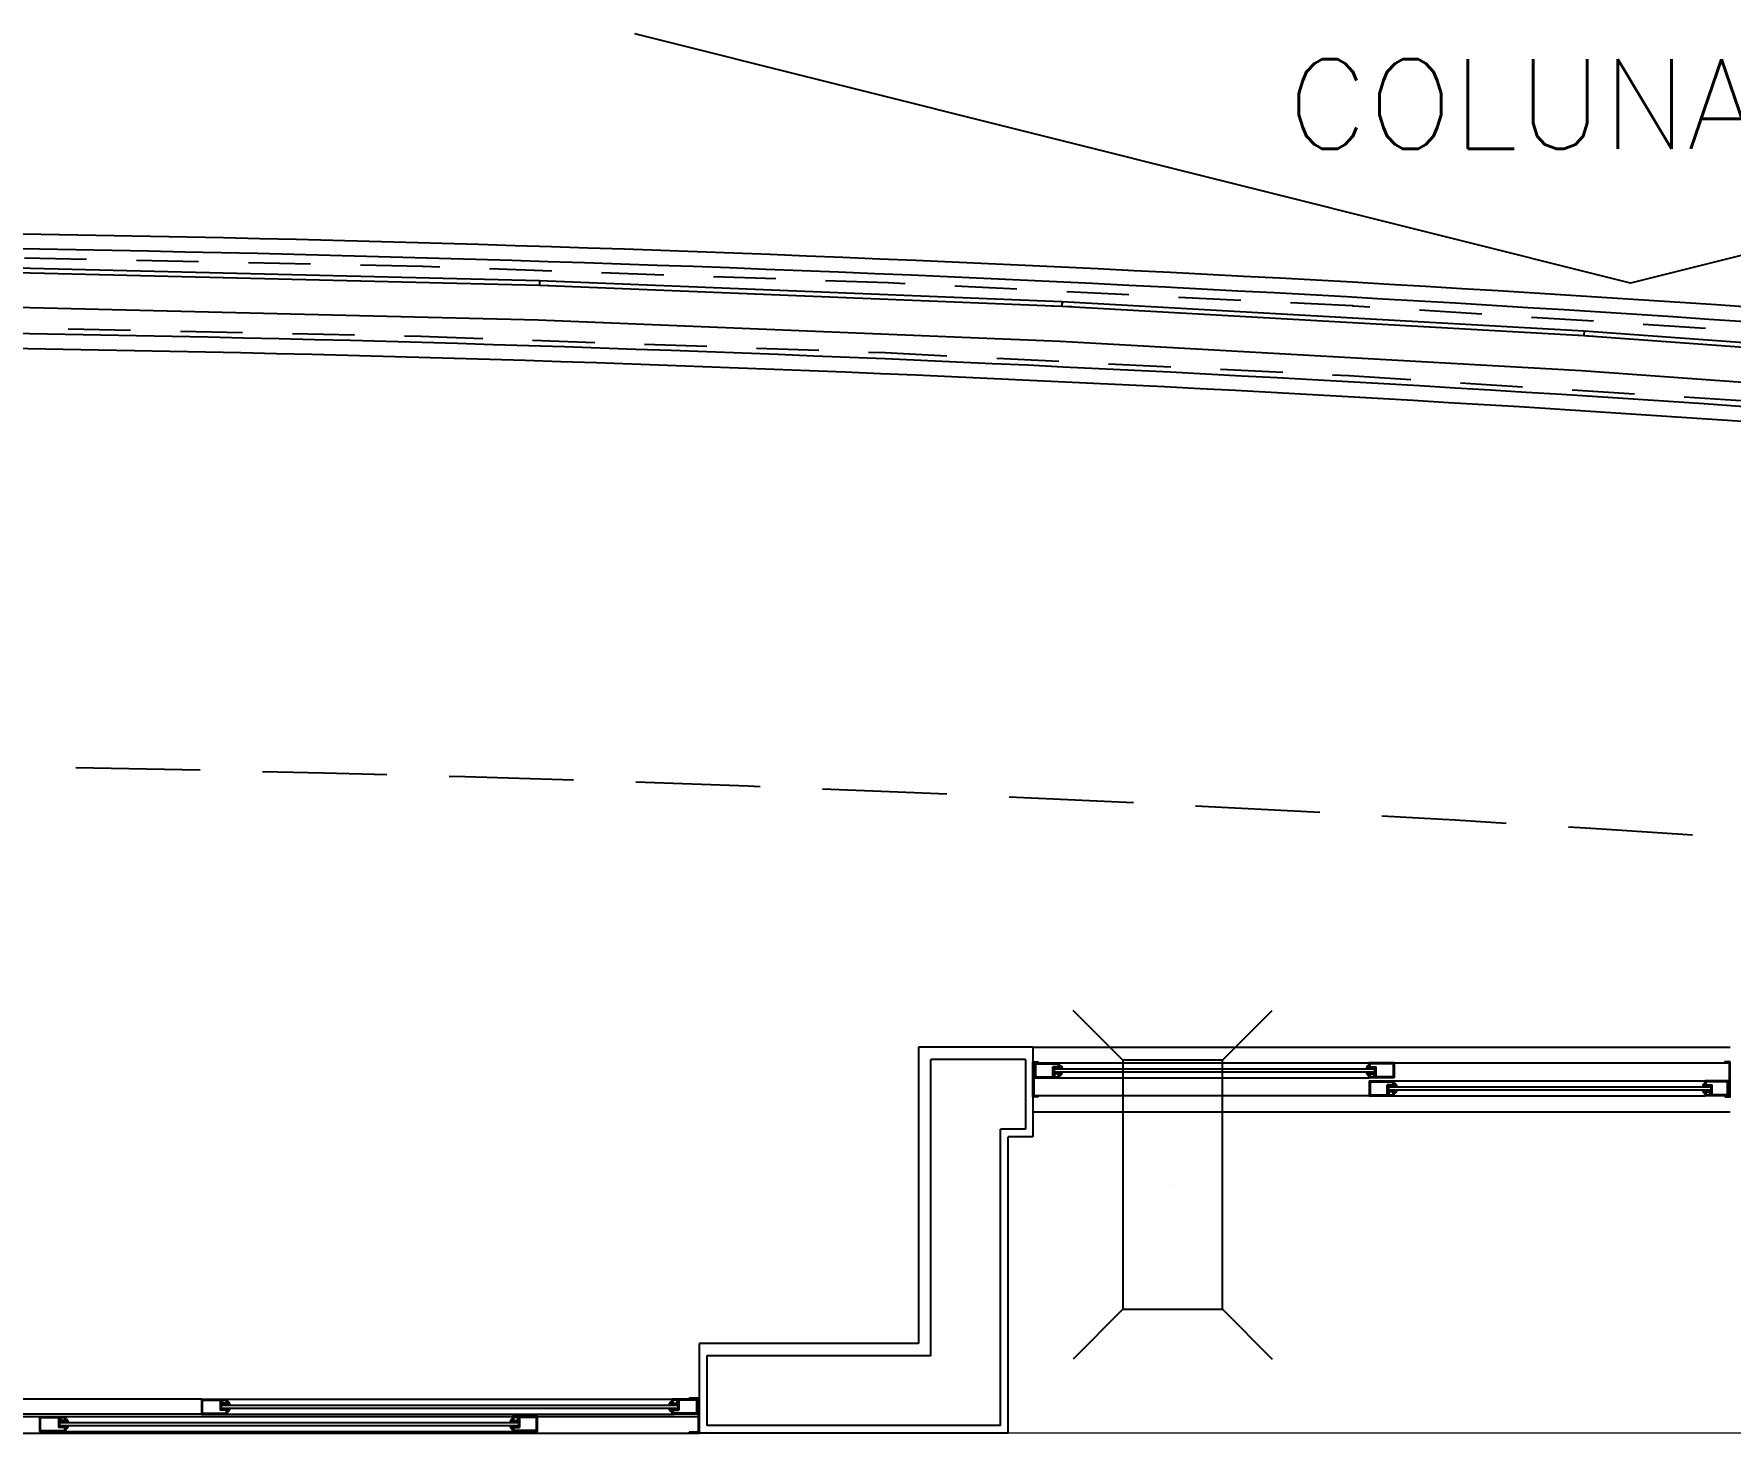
# Model space of a CAD drawing. Header units: millimetres. Extents: x 188.6 to 263.2, y 40.1 to 120.1.
# Drawn here: x 213.39 to 216.796, y 96.06 to 98.869 of the extents above; entities that cross this region are included whole.
import ezdxf

# ---------------------------------------------------------------- set-up
doc = ezdxf.new("R2010")
doc.units = ezdxf.units.MM
doc.set_wipeout_variables(frame=1)
doc.linetypes.add('_XREF_APTOS 603 E 604$0$HIDDEN', pattern=[0.375, 0.25, -0.125])
doc.linetypes.add('HIDDEN2', pattern=[0.1875, 0.125, -0.0625])
for name, color, linetype in [('_XREF_APTOS 603 E 604$0$A-MC-ALVENARIA', 8, 'Continuous'), ('_XREF_APTOS 603 E 604$0$C-MC-COTAS', 8, 'Continuous'), ('_XREF_APTOS 603 E 604$0$L-MC-LAYOUT MOLHADO', 8, 'Continuous'), ('_XREF_APTOS 603 E 604$0$P-MC-PROJEÇÃO', 8, '_XREF_APTOS 603 E 604$0$HIDDEN'), ('_XREF_APTOS 603 E 604$0$R-MC-REBOCO', 8, 'Continuous'), ('_XREF_APTOS 603 E 604$0$XREF-TIPO$0$E-MC-ESQUADRIAS', 8, 'Continuous'), ('ARQ', 8, 'Continuous'), ('ESTR-PILARES', 11, 'Continuous'), ('ESTR-VIGAS', 11, 'HIDDEN2'), ('ESTRUTURA', 7, 'Continuous')]:
    doc.layers.add(name, color=color, linetype=linetype)
doc.layers.add('_XREF_APTOS 603 E 604$0$L-MC-LAYOUT', color=8, linetype='Continuous', lineweight=5)
doc.styles.add('MC-ROMANS', font='romans')

# ---------------------------------------------------------------- blocks, each defined once
blk = doc.blocks.new('COBERTURA_29-09-2016')
at = {"layer": 'ESTR-PILARES', "linetype": 'Continuous'}
for p, q in [((8.9, 10.43), (8.8, 10.53)), ((9.1, 10.43), (9.2, 10.53)), ((9, 10.18), (9, 10.18)), ((8.9, 9.93), (8.8, 9.83)), ((9.1, 9.93), (9.2, 9.83))]:
    blk.add_line(p, q, dxfattribs=at)
blk.add_lwpolyline([(8.9, 9.93), (9.1, 9.93), (9.1, 10.43), (8.9, 10.43), (8.9, 9.93)], dxfattribs=at)
at = {"layer": 'ESTR-VIGAS'}
for points in [[(7.4937, 12.0234), (6.5601, 12.0432)], [(7.4947, 12.0233), (7.4937, 12.0234)], [(8.4278, 11.9903), (7.4947, 12.0233)], [(8.4288, 11.9903), (8.4278, 11.9903)], [(9.3614, 11.9441), (8.4288, 11.9903)], [(9.3624, 11.944), (9.3614, 11.9441)], [(10.2943, 11.8847), (9.3624, 11.944)], [(6.5572, 11.9032), (7.4907, 11.8834)], [(7.4897, 11.8834), (8.4229, 11.8504)], [(7.4897, 11.8834), (7.4907, 11.8834)], [(8.4219, 11.8505), (9.3545, 11.8043)], [(8.4219, 11.8505), (8.4229, 11.8504)], [(9.3535, 11.8043), (10.2854, 11.745)], [(9.3535, 11.8043), (9.3545, 11.8043)]]:
    blk.add_lwpolyline(points, dxfattribs=at)
blk = doc.blocks.new('_XREF_APTOS 603 E 604$0$XREF-TIPO$0$A$C23913CE5-flat-1-flat-2')
at = {"layer": 'ARQ'}
for p, q in [((-1.397, -0.003), (-1.3465, -0.003)), ((-1.397, -0.003), (-1.397, -0.033)), ((-1.397, -0.033), (-0.725, -0.033)), ((-1.397, -0.033), (-1.3585, -0.033)), ((-1.395, -0.005), (-1.395, -0.031)), ((-1.395, -0.005), (-1.3485, -0.005)), ((-1.395, -0.031), (-1.3605, -0.031)), ((-1.3485, -0.011), (-1.3605, -0.011)), ((-1.3605, -0.031), (-1.3605, -0.011)), ((-1.3465, -0.013), (-1.3585, -0.013)), ((-1.3585, -0.033), (-1.3585, -0.013)), ((-1.3465, -0.023), (-1.3585, -0.023)), ((-1.3575, -0.015), (-0.714, -0.015)), ((-1.3575, -0.015), (-1.3575, -0.021)), ((-1.3575, -0.021), (-0.714, -0.021)), ((-1.3565, -0.031), (-1.3565, -0.025)), ((-1.3485, -0.025), (-1.3565, -0.025)), ((-1.3565, -0.031), (-1.3485, -0.031)), ((-1.3485, -0.011), (-1.3485, -0.005)), ((-1.3485, -0.031), (-1.3485, -0.025)), ((-1.3465, -0.003), (-0.725, -0.003)), ((-1.3465, -0.013), (-1.3465, -0.003)), ((-1.3465, -0.033), (-1.3465, -0.023)), ((-0.675, -0.003), (-0.725, -0.003)), ((-0.725, -0.013), (-0.725, -0.003)), ((-0.725, -0.013), (-0.713, -0.013)), ((-0.725, -0.023), (-0.713, -0.023)), ((-0.725, -0.033), (-0.725, -0.023)), ((-0.675, -0.033), (-0.725, -0.033)), ((-0.677, -0.005), (-0.723, -0.005)), ((-0.723, -0.011), (-0.723, -0.005)), ((-0.723, -0.011), (-0.711, -0.011)), ((-0.723, -0.025), (-0.715, -0.025)), ((-0.723, -0.031), (-0.723, -0.025)), ((-0.715, -0.031), (-0.723, -0.031)), ((-0.715, -0.031), (-0.715, -0.025)), ((-0.714, -0.015), (-0.714, -0.021)), ((-0.713, -0.033), (-0.713, -0.013)), ((-0.711, -0.031), (-0.711, -0.011)), ((-0.677, -0.031), (-0.711, -0.031)), ((-0.677, -0.005), (-0.677, -0.031)), ((-0.675, -0.003), (-0.0022, -0.003)), ((-0.675, -0.003), (-0.675, -0.033)), ((-0.725, -0.039), (-0.675, -0.039)), ((-0.725, -0.039), (-0.725, -0.069)), ((-0.723, -0.041), (-0.677, -0.041)), ((-0.723, -0.041), (-0.723, -0.067)), ((-0.723, -0.067), (-0.689, -0.067)), ((-0.677, -0.047), (-0.689, -0.047)), ((-0.689, -0.067), (-0.689, -0.047)), ((-0.687, -0.069), (-0.687, -0.049)), ((-0.675, -0.049), (-0.687, -0.049)), ((-0.675, -0.059), (-0.687, -0.059)), ((-0.686, -0.051), (-0.039, -0.051)), ((-0.686, -0.051), (-0.686, -0.057)), ((-0.686, -0.057), (-0.039, -0.057)), ((-0.685, -0.067), (-0.685, -0.061)), ((-0.677, -0.061), (-0.685, -0.061)), ((-0.685, -0.067), (-0.677, -0.067)), ((-0.677, -0.047), (-0.677, -0.041)), ((-0.677, -0.067), (-0.677, -0.061)), ((-0.675, -0.039), (-0.05, -0.039)), ((-0.675, -0.049), (-0.675, -0.039)), ((-0.675, -0.069), (-0.675, -0.059)), ((-0.003, -0.039), (-0.05, -0.039)), ((-0.05, -0.049), (-0.05, -0.039)), ((-0.05, -0.049), (-0.038, -0.049)), ((-0.05, -0.069), (-0.05, -0.059)), ((-0.05, -0.059), (-0.038, -0.059)), ((-0.005, -0.041), (-0.048, -0.041)), ((-0.048, -0.047), (-0.048, -0.041)), ((-0.048, -0.047), (-0.036, -0.047)), ((-0.048, -0.067), (-0.048, -0.061)), ((-0.048, -0.061), (-0.04, -0.061)), ((-0.04, -0.067), (-0.048, -0.067)), ((-0.04, -0.067), (-0.04, -0.061)), ((-0.039, -0.051), (-0.039, -0.057)), ((-0.038, -0.069), (-0.038, -0.049)), ((-0.036, -0.067), (-0.036, -0.047)), ((-0.005, -0.067), (-0.036, -0.067)), ((-0.005, -0.067), (-0.005, -0.041)), ((-0.003, -0.069), (-0.003, -0.039)), ((-0.725, -0.069), (-1.3982, -0.069)), ((-0.725, -0.069), (-0.675, -0.069)), ((-0.675, -0.069), (-0.05, -0.069)), ((-0.003, -0.069), (-0.05, -0.069))]:
    blk.add_line(p, q, dxfattribs=at)
for points in [[(-1.4002, -0.001), (-1.39, -0.001), (-1.39, -0.003), (-1.3982, -0.003), (-1.3982, -0.069), (-1.3902, -0.069), (-1.3902, -0.071), (-1.4002, -0.071), (-1.4002, -0.001)], [(-0.0002, -0.001), (-0.0104, -0.001), (-0.0104, -0.003), (-0.0022, -0.003), (-0.0022, -0.069), (-0.0102, -0.069), (-0.0102, -0.071), (-0.0002, -0.071), (-0.0002, -0.001)]]:
    blk.add_lwpolyline(points, dxfattribs=at)
for points in [[(-1.3465, -0.0135, 0.414214), (-1.346, -0.013), (-1.346, -0.008, -0.38517), (-1.3415, -0.013), (-1.3415, -0.0145), (-1.358, -0.0145, -1), (-1.358, -0.0135)], [(-1.3465, -0.0225, -0.414214), (-1.346, -0.023), (-1.346, -0.028, 0.38517), (-1.3415, -0.023), (-1.3415, -0.0215), (-1.358, -0.0215, 1), (-1.358, -0.0225)], [(-0.7135, -0.0145, 1), (-0.7135, -0.0135), (-0.725, -0.0135, -0.414214), (-0.7255, -0.013), (-0.7255, -0.008, 0.38517), (-0.73, -0.013), (-0.73, -0.0145)], [(-0.7255, -0.028), (-0.7255, -0.023, -0.414214), (-0.725, -0.0225), (-0.7135, -0.0225, 1), (-0.7135, -0.0215), (-0.73, -0.0215), (-0.73, -0.023, 0.38517)], [(-0.6865, -0.0505, -1), (-0.6865, -0.0495), (-0.675, -0.0495, 0.414214), (-0.6745, -0.049), (-0.6745, -0.044, -0.38517), (-0.67, -0.049), (-0.67, -0.0505)], [(-0.6745, -0.064), (-0.6745, -0.059, 0.414214), (-0.675, -0.0585), (-0.6865, -0.0585, -1), (-0.6865, -0.0575), (-0.67, -0.0575), (-0.67, -0.059, -0.38517)], [(-0.0385, -0.0505, 1), (-0.0385, -0.0495), (-0.05, -0.0495, -0.414214), (-0.0505, -0.049), (-0.0505, -0.044, 0.38517), (-0.055, -0.049), (-0.055, -0.0505)], [(-0.0505, -0.064), (-0.0505, -0.059, -0.414214), (-0.05, -0.0585), (-0.0385, -0.0585, 1), (-0.0385, -0.0575), (-0.055, -0.0575), (-0.055, -0.059, 0.38517)]]:
    blk.add_lwpolyline(points, format="xyb", close=True, dxfattribs=at)
blk = doc.blocks.new('A$C0BE265FA')
at = {"layer": '_XREF_APTOS 603 E 604$0$A-MC-ALVENARIA'}
for p, q in [((3.87, 8.3202), (3.87, 8.9152)), ((4.06, 8.9152, 0.0006), (3.87, 8.9152)), ((4.06, 8.9152), (4.06, 8.7752)), ((4.01, 8.1802), (4.01, 8.7752)), ((4.06, 8.7752, 0.0007), (4.01, 8.7752)), ((3.87, 8.3202), (3.42, 8.3202)), ((4.01, 8.1802), (3.42, 8.1802))]:
    blk.add_line(p, q, dxfattribs=at)
at = {"layer": '_XREF_APTOS 603 E 604$0$L-MC-LAYOUT'}
blk.add_line((5.575, 8.1652), (4.025, 8.1652), dxfattribs=at)
at = {"layer": '_XREF_APTOS 603 E 604$0$P-MC-PROJEÇÃO'}
blk.add_arc((1.0203, -56.9791), 66.4892, 85.900109, 89.819671, dxfattribs=at)
at = {"layer": '_XREF_APTOS 603 E 604$0$R-MC-REBOCO'}
for p, q in [((4.075, 8.9402), (3.845, 8.9401)), ((3.845, 8.9401), (3.845, 8.3452)), ((4.075, 8.9402), (4.075, 8.7602)), ((4.025, 8.1652), (4.025, 8.7602)), ((4.075, 8.7602), (4.025, 8.7602)), ((3.845, 8.3452), (3.405, 8.3452)), ((4.025, 8.1652), (3.405, 8.1652))]:
    blk.add_line(p, q, dxfattribs=at)
at = {"layer": '_XREF_APTOS 603 E 604$0$XREF-TIPO$0$E-MC-ESQUADRIAS'}
for p, q in [((4.075, 8.9402), (5.4752, 8.9402)), ((4.075, 8.8102), (5.4752, 8.8102)), ((3.405, 8.3452), (3.405, 8.1802)), ((3.42, 8.3202), (3.42, 8.1802)), ((3.405, 8.2952), (3.405, 8.1652)), ((2.405, 8.2332), (2.457, 8.2332)), ((2.405, 8.2332), (2.405, 8.2032)), ((2.407, 8.2332), (3.3548, 8.2332)), ((2.407, 8.2312), (2.443, 8.2312)), ((2.407, 8.2052), (2.407, 8.2312)), ((2.443, 8.2312), (2.443, 8.2112)), ((2.455, 8.2112), (2.443, 8.2112)), ((2.445, 8.2332), (2.445, 8.2232)), ((2.457, 8.2232), (2.445, 8.2232)), ((2.445, 8.2232), (2.445, 8.2132)), ((2.445, 8.2212), (3.3618, 8.2212)), ((2.445, 8.2152), (3.3618, 8.2152)), ((2.457, 8.2132), (2.445, 8.2132)), ((2.457, 8.2227), (2.4455, 8.2227)), ((2.462, 8.2217), (2.4455, 8.2217)), ((2.462, 8.2147), (2.4455, 8.2147)), ((2.457, 8.2137), (2.4455, 8.2137)), ((2.447, 8.2312), (2.447, 8.2252)), ((2.447, 8.2312), (2.455, 8.2312)), ((2.455, 8.2252), (2.447, 8.2252)), ((2.455, 8.2312), (2.455, 8.2252)), ((2.455, 8.2112), (2.455, 8.2052)), ((2.457, 8.2332), (2.457, 8.2232)), ((2.457, 8.2132), (2.457, 8.2032)), ((2.4575, 8.2232), (2.4575, 8.2281)), ((2.4575, 8.2132), (2.4575, 8.2082)), ((2.462, 8.2232), (2.462, 8.2217)), ((2.462, 8.2132), (2.462, 8.2147)), ((3.3448, 8.2232), (3.3448, 8.2217)), ((3.3448, 8.2217), (3.3613, 8.2217)), ((3.3448, 8.2132), (3.3448, 8.2147)), ((3.3448, 8.2147), (3.3613, 8.2147)), ((3.3493, 8.2232), (3.3493, 8.2281)), ((3.3493, 8.2132), (3.3493, 8.2082)), ((3.4018, 8.2332), (3.3498, 8.2332)), ((3.3498, 8.2332), (3.3498, 8.2232)), ((3.3498, 8.2232), (3.3618, 8.2232)), ((3.3498, 8.2227), (3.3613, 8.2227)), ((3.3498, 8.2137), (3.3613, 8.2137)), ((3.3498, 8.2132), (3.3618, 8.2132)), ((3.3498, 8.2132), (3.3498, 8.2032)), ((3.3518, 8.2312), (3.3518, 8.2252)), ((3.3598, 8.2312), (3.3518, 8.2312)), ((3.3518, 8.2252), (3.3598, 8.2252)), ((3.3518, 8.2112), (3.3518, 8.2052)), ((3.3518, 8.2112), (3.3638, 8.2112)), ((3.3598, 8.2312), (3.3598, 8.2252)), ((3.3618, 8.2332), (3.3618, 8.2232)), ((3.3618, 8.2232), (3.3618, 8.2132)), ((3.3638, 8.2312), (3.3638, 8.2112)), ((3.3998, 8.2312), (3.3638, 8.2312)), ((3.385, 8.2362), (3.385, 8.2342)), ((3.385, 8.2362), (3.405, 8.2362)), ((3.403, 8.2342), (3.385, 8.2342)), ((3.3998, 8.2052), (3.3998, 8.2312)), ((3.4018, 8.2332), (3.4018, 8.2032)), ((3.403, 8.2342), (3.403, 8.1672)), ((3.405, 8.2362), (3.405, 8.1652)), ((2.0802, 8.1982), (2.1322, 8.1982)), ((2.0802, 8.1982), (2.0802, 8.1682)), ((2.0822, 8.1962), (2.1182, 8.1962)), ((2.0822, 8.1702), (2.0822, 8.1962)), ((2.1182, 8.1962), (2.1182, 8.1762)), ((2.1302, 8.1762), (2.1182, 8.1762)), ((2.1202, 8.1982), (2.1202, 8.1882)), ((2.1322, 8.1882), (2.1202, 8.1882)), ((2.1202, 8.1882), (2.1202, 8.1782)), ((2.1202, 8.1862), (3.0422, 8.1862)), ((2.1202, 8.1802), (3.0422, 8.1802)), ((2.1322, 8.1782), (2.1202, 8.1782)), ((2.1322, 8.1877), (2.1207, 8.1877)), ((2.1372, 8.1867), (2.1207, 8.1867)), ((2.1372, 8.1797), (2.1207, 8.1797)), ((2.1322, 8.1787), (2.1207, 8.1787)), ((2.1222, 8.1962), (2.1222, 8.1902)), ((2.1222, 8.1962), (2.1302, 8.1962)), ((2.1302, 8.1902), (2.1222, 8.1902)), ((2.1302, 8.1962), (2.1302, 8.1902)), ((2.1302, 8.1762), (2.1302, 8.1702)), ((2.1322, 8.1982), (3.0302, 8.1982)), ((2.1322, 8.1982), (2.1322, 8.1882)), ((2.1322, 8.1782), (2.1322, 8.1682)), ((2.1327, 8.1882), (2.1327, 8.1931)), ((2.1327, 8.1782), (2.1327, 8.1732)), ((2.1372, 8.1882), (2.1372, 8.1867)), ((2.1372, 8.1782), (2.1372, 8.1797)), ((2.405, 8.2032), (3.3548, 8.2032)), ((2.405, 8.2032), (2.457, 8.2032)), ((2.407, 8.2052), (2.455, 8.2052)), ((2.407, 8.2032), (2.407, 8.2032)), ((3.0252, 8.1882), (3.0252, 8.1867)), ((3.0252, 8.1867), (3.0417, 8.1867)), ((3.0252, 8.1797), (3.0417, 8.1797)), ((3.0252, 8.1782), (3.0252, 8.1797)), ((3.0297, 8.1882), (3.0297, 8.1931)), ((3.0297, 8.1782), (3.0297, 8.1732)), ((3.0802, 8.1982), (3.0302, 8.1982)), ((3.0302, 8.1982), (3.0302, 8.1882)), ((3.0302, 8.1882), (3.0422, 8.1882)), ((3.0302, 8.1877), (3.0417, 8.1877)), ((3.0302, 8.1787), (3.0417, 8.1787)), ((3.0302, 8.1782), (3.0302, 8.1682)), ((3.0302, 8.1782), (3.0422, 8.1782)), ((3.0402, 8.1962), (3.0322, 8.1962)), ((3.0322, 8.1962), (3.0322, 8.1902)), ((3.0322, 8.1902), (3.0402, 8.1902)), ((3.0322, 8.1762), (3.0442, 8.1762)), ((3.0322, 8.1762), (3.0322, 8.1702)), ((3.0402, 8.1962), (3.0402, 8.1902)), ((3.0422, 8.1982), (3.0422, 8.1882)), ((3.0422, 8.1882), (3.0422, 8.1782)), ((3.0782, 8.1962), (3.0442, 8.1962)), ((3.0442, 8.1962), (3.0442, 8.1762)), ((3.0782, 8.1872), (3.0782, 8.1962)), ((3.0782, 8.1702), (3.0782, 8.1872)), ((3.0782, 8.1872), (3.0782, 8.1872)), ((3.0802, 8.1852), (3.0802, 8.1982)), ((3.0802, 8.1702), (3.0802, 8.1852)), ((3.0802, 8.1852), (3.0802, 8.1852)), ((3.4018, 8.2032), (3.3498, 8.2032)), ((3.3998, 8.2052), (3.3518, 8.2052)), ((3.3998, 8.2032), (3.3998, 8.2032)), ((2.0802, 8.1682), (2.1322, 8.1682)), ((2.0822, 8.1702), (2.1302, 8.1702)), ((2.0822, 8.1682), (2.0822, 8.1682)), ((2.1322, 8.1682), (3.0302, 8.1682)), ((3.0802, 8.1682), (3.0302, 8.1682)), ((3.0782, 8.1702), (3.0322, 8.1702)), ((3.0802, 8.1682), (3.0802, 8.1702)), ((3.0802, 8.1702), (3.0802, 8.1702)), ((3.385, 8.1652), (3.385, 8.1672)), ((3.4028, 8.1672), (3.385, 8.1672)), ((3.385, 8.1652), (3.4048, 8.1652))]:
    blk.add_line(p, q, dxfattribs=at)
for centre, radius, start, end in [((2.4455, 8.2222), 0.0005, 90, 270), ((2.4455, 8.2142), 0.0005, 90, 270), ((2.457, 8.2232), 0.0005, 270, 0), ((2.457, 8.2132), 0.0005, 0, 90), ((2.457, 8.2232), 0.005, 0, 84.2608), ((2.457, 8.2132), 0.005, 275.7392, 0), ((3.3498, 8.2232), 0.005, 95.7392, 180), ((3.3498, 8.2132), 0.005, 180, 264.2608), ((3.3498, 8.2232), 0.0005, 180, 270), ((3.3498, 8.2132), 0.0005, 90, 180), ((3.3613, 8.2222), 0.0005, 270, 90), ((3.3613, 8.2142), 0.0005, 270, 90), ((2.1207, 8.1872), 0.0005, 90, 270), ((2.1207, 8.1792), 0.0005, 90, 270), ((2.1322, 8.1882), 0.0005, 270, 0), ((2.1322, 8.1782), 0.0005, 0, 90), ((2.1322, 8.1882), 0.005, 0, 84.2608), ((2.1322, 8.1782), 0.005, 275.7392, 0), ((3.0302, 8.1882), 0.005, 95.7392, 180), ((3.0302, 8.1782), 0.005, 180, 264.2608), ((3.0302, 8.1882), 0.0005, 180, 270), ((3.0302, 8.1782), 0.0005, 90, 180), ((3.0417, 8.1872), 0.0005, 270, 90), ((3.0417, 8.1792), 0.0005, 270, 90)]:
    blk.add_arc(centre, radius, start, end, dxfattribs=at)
at = {"layer": 'ARQ'}
for p, q in [((2.405, 8.2332), (1.407, 8.2332)), ((2.405, 8.2032), (1.407, 8.2032)), ((1.407, 8.1982), (3.403, 8.1982)), ((1.389, 8.1652), (3.385, 8.1652))]:
    blk.add_line(p, q, dxfattribs=at)
at = {"layer": '_XREF_APTOS 603 E 604$0$C-MC-COTAS'}
blk.add_blockref('_XREF_APTOS 603 E 604$0$XREF-TIPO$0$A$C23913CE5-flat-1-flat-2', (5.4752, 8.9112), dxfattribs=at)
at = {"layer": 'ARQ', "insert": (4.5862, 10.7432), "char_height": 0.18, "attachment_point": 7, "style": 'MC-ROMANS'}
blk.add_mtext('\\A1;COLUNA 4', dxfattribs=at)
blk.add_wipeout([(2.033, 10.4247), (3.0816, 10.3991), (3.0838, 10.4691), (2.0341, 10.4946)]).dxf.layer = '_XREF_APTOS 603 E 604$0$L-MC-LAYOUT MOLHADO'
blk.add_wipeout([(3.0816, 10.3991), (4.1296, 10.3568), (4.133, 10.4267), (3.0838, 10.4691)]).dxf.layer = '_XREF_APTOS 603 E 604$0$L-MC-LAYOUT MOLHADO'
for points in [[(3.0838, 10.4691), (3.1038, 10.4683), (3.1038, 10.4684)], [(4.1296, 10.3568), (5.1768, 10.2978), (5.1813, 10.3677), (4.133, 10.4267)]]:
    blk.add_wipeout(points).dxf.layer = '_XREF_APTOS 603 E 604$0$L-MC-LAYOUT MOLHADO'
for points in [[(3.0638, 10.4697), (3.0638, 10.4696), (3.0838, 10.4691)], [(4.113, 10.4277), (4.113, 10.4275), (4.133, 10.4267)], [(5.1768, 10.2978), (6.223, 10.2221), (6.2286, 10.2919), (5.1813, 10.3677)]]:
    blk.add_wipeout(points).dxf.layer = '_XREF_APTOS 603 E 604$0$L-MC-LAYOUT MOLHADO'
for points in [[(4.133, 10.4267), (4.1529, 10.4256), (4.1529, 10.4258)], [(5.1613, 10.369), (5.1613, 10.3688), (5.1813, 10.3677)]]:
    blk.add_wipeout(points).dxf.layer = '_XREF_APTOS 603 E 604$0$L-MC-LAYOUT MOLHADO'
blk.add_wipeout([(5.1813, 10.3677), (5.2013, 10.3662), (5.2013, 10.3664)]).dxf.layer = '_XREF_APTOS 603 E 604$0$L-MC-LAYOUT MOLHADO'
blk.add_wipeout([(5.1813, 10.3677), (5.2013, 10.3664), (5.2013, 10.3662), (6.2086, 10.2934), (6.2086, 10.2935), (6.2286, 10.2919), (6.2293, 10.3019), (5.182, 10.3777)]).dxf.layer = '_XREF_APTOS 603 E 604$0$L-MC-LAYOUT MOLHADO'
at = {"layer": '_XREF_APTOS 603 E 604$0$L-MC-LAYOUT MOLHADO', "flags": 128}
blk.add_lwpolyline([(5.2013, 10.3662), (5.2013, 10.3664)], dxfattribs=at)
at = {"layer": '_XREF_APTOS 603 E 604$0$L-MC-LAYOUT MOLHADO'}
blk.add_arc((0.9835, -55.6323), 65.9829, 82.062732, 89.998714, dxfattribs=at)
blk.add_wipeout([(4.133, 10.4267), (4.1529, 10.4258), (4.1529, 10.4256), (5.1613, 10.3688), (5.1613, 10.369), (5.1813, 10.3677), (5.1819, 10.3777), (4.1335, 10.4367)]).dxf.layer = '_XREF_APTOS 603 E 604$0$L-MC-LAYOUT MOLHADO'
at = {"layer": '_XREF_APTOS 603 E 604$0$L-MC-LAYOUT MOLHADO', "flags": 128}
for points in [[(4.1529, 10.4256), (4.1529, 10.4258)], [(5.1613, 10.369), (5.1613, 10.3688)], [(5.2013, 10.3664), (5.1613, 10.369)], [(5.1819, 10.3777), (5.1813, 10.3677)], [(5.182, 10.3777), (5.1813, 10.3677)], [(5.182, 10.3777), (6.2293, 10.3019)]]:
    blk.add_lwpolyline(points, dxfattribs=at)
at = {"layer": '_XREF_APTOS 603 E 604$0$L-MC-LAYOUT MOLHADO'}
blk.add_arc((0.9835, -55.6323), 66.0129, 82.040085, 89.998714, dxfattribs=at)
blk.add_wipeout([(3.0838, 10.4691), (3.1038, 10.4684), (3.1038, 10.4683), (4.113, 10.4275), (4.113, 10.4277), (4.133, 10.4267), (4.1334, 10.4367), (3.0842, 10.4791)]).dxf.layer = '_XREF_APTOS 603 E 604$0$L-MC-LAYOUT MOLHADO'
at = {"layer": '_XREF_APTOS 603 E 604$0$L-MC-LAYOUT MOLHADO', "flags": 128}
for points in [[(3.1038, 10.4683), (3.1038, 10.4684)], [(10.1679, 9.7845), (9.3523, 9.8951), (8.311, 10.0208), (7.2678, 10.1298), (6.223, 10.2221), (5.1768, 10.2978), (4.1296, 10.3568), (3.0816, 10.3991), (2.033, 10.4247), (0.9841, 10.4335), (-0.0647, 10.4256), (-1.1133, 10.401), (-2.1614, 10.3596), (-3.2087, 10.3015), (-4.2549, 10.2268), (-5.2998, 10.1353), (-6.3431, 10.0273), (-7.3845, 9.9025), (-8.2002, 9.7927)], [(4.113, 10.4277), (4.113, 10.4275)], [(4.1529, 10.4258), (4.113, 10.4277)], [(4.1334, 10.4367), (4.133, 10.4267)], [(4.1335, 10.4367), (4.133, 10.4267)], [(4.1335, 10.4367), (5.1819, 10.3777)]]:
    blk.add_lwpolyline(points, dxfattribs=at)
at = {"layer": 'ARQ'}
blk.add_lwpolyline([(7.2754, 10.9738), (5.2754, 10.4738), (3.2754, 10.9738)], dxfattribs=at)
blk.add_lwpolyline([(7.2754, 10.9738), (5.2754, 10.4738), (3.2754, 10.9738)], dxfattribs=at)
blk.add_wipeout([(2.0341, 10.4946), (2.0541, 10.4943), (2.0541, 10.4942), (3.0638, 10.4696), (3.0638, 10.4697), (3.0838, 10.4691), (3.0841, 10.4791), (2.0344, 10.5046)]).dxf.layer = '_XREF_APTOS 603 E 604$0$L-MC-LAYOUT MOLHADO'
at = {"layer": '_XREF_APTOS 603 E 604$0$L-MC-LAYOUT MOLHADO', "flags": 128}
for points in [[(10.2379, 9.8457), (9.3612, 9.9646), (8.3188, 10.0903), (7.2745, 10.1995), (6.2286, 10.2919), (5.1813, 10.3677), (4.133, 10.4267), (3.0838, 10.4691), (2.0341, 10.4946), (0.9842, 10.5035), (-0.0658, 10.4956), (-1.1155, 10.4709), (-2.1647, 10.4295), (-3.2131, 10.3714), (-4.2604, 10.2966), (-5.3064, 10.205), (-6.3508, 10.0968), (-7.3934, 9.972), (-8.2702, 9.8539)], [(2.0344, 10.5046), (3.0841, 10.4791)], [(3.0638, 10.4697), (3.0638, 10.4696)], [(3.1038, 10.4684), (3.0638, 10.4697)], [(3.0841, 10.4791), (3.0838, 10.4691)], [(3.0842, 10.4791), (3.0838, 10.4691)], [(3.0842, 10.4791), (4.1334, 10.4367)]]:
    blk.add_lwpolyline(points, dxfattribs=at)
at = {"layer": '_XREF_APTOS 603 E 604$0$L-MC-LAYOUT MOLHADO'}
for radius, start in [(66.2129, 81.889498), (66.1829, 81.912042)]:
    blk.add_arc((0.9835, -55.6323), radius, start, 89.998714, dxfattribs=at)

msp = doc.modelspace()

# ---------------------------------------------------------------- block references
at = {"layer": 'ESTRUTURA'}
msp.add_blockref('COBERTURA_29-09-2016', (206.677, 86.3784), dxfattribs=at)

# ---------------------------------------------------------------- next in the draw order: block references
at = {"layer": 'ARQ'}
msp.add_blockref('A$C0BE265FA', (211.3213, 87.8947), dxfattribs=at)

doc.saveas('drawing.dxf')
